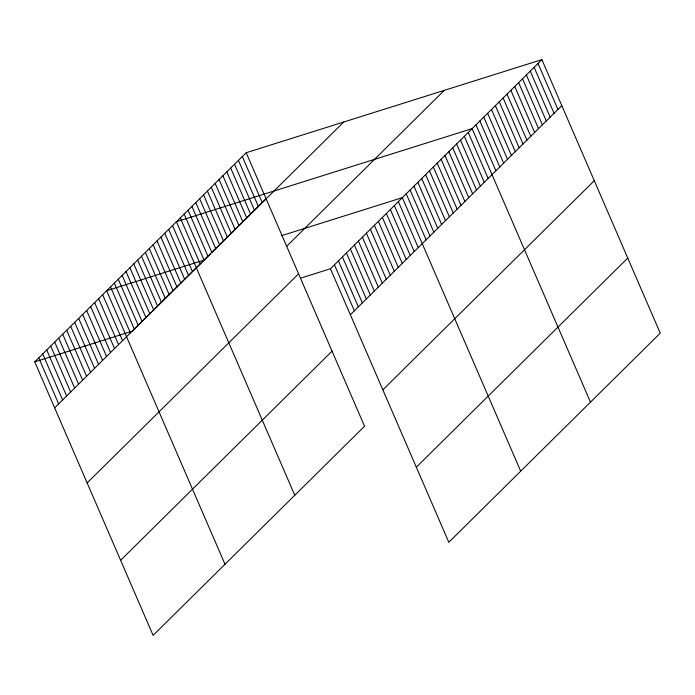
<?xml version="1.0" encoding="UTF-8"?>
<svg xmlns="http://www.w3.org/2000/svg" width="695" height="695" viewBox="0 0 695 695"><rect width="100%" height="100%" fill="white"/><g stroke="black" fill="none" stroke-linecap="round" stroke-linejoin="round"><path stroke-width="1.04" d="M246.186 152.726L364.545 426.243L153.109 635.369L34.75 361.852L246.186 152.726L541.891 59.631L660.25 333.148L448.814 542.274L330.455 268.757L541.891 59.631M54.653 407.843L266.089 198.727M135.664 327.84L132.328 331.133L34.75 361.852M136.324 327.18L139.652 323.887M140.321 323.227L143.648 319.935M144.317 319.283L147.644 315.99M148.304 315.33L150.971 312.698M152.301 311.377L179.588 284.385M180.257 283.725L183.584 280.433M184.253 279.781L191.577 272.536M192.237 271.875L195.564 268.583M196.233 267.931L199.561 264.639M200.23 263.978L203.557 260.686M207.449 256.829L204.217 260.026L106.639 290.745L224.998 564.262M208.1 256.194L210.681 253.64M211.975 252.363L215.207 249.166M215.85 248.523L238.463 226.162M239.106 225.519L246.212 218.491M246.864 217.856L253.97 210.828M254.613 210.185L261.72 203.157M262.363 202.523L343.764 122.007M286.792 246.152L444.305 90.359M87.144 482.929L298.581 273.804M350.358 314.757L561.795 105.631M120.617 560.283L332.054 351.157M382.849 389.834L594.286 180.709M416.322 467.188L627.759 258.071M281.406 235.727L402.344 197.658L520.703 471.175M301.178 277.974L330.455 268.757M538.017 63.471L557.92 109.463M534.134 67.302L554.045 113.302M530.259 71.133L550.162 117.134M526.384 74.973L546.287 120.965M522.51 78.804L542.413 124.805M518.635 82.636L538.538 128.636M514.752 86.475L534.664 132.467M510.877 90.307L530.78 136.298M507.003 94.138L526.906 140.138M503.128 97.978L523.031 143.969M499.253 101.809L519.156 147.8M495.37 105.64L515.282 151.64M491.495 109.48L511.398 155.472M487.621 113.311L507.524 159.303M483.746 117.142L503.649 163.143M479.871 120.973L499.774 166.974M475.988 124.813L495.9 170.805M590.472 402.162L472.114 128.645L176.408 221.74L294.776 495.257M468.239 132.476L488.142 178.476M464.364 136.316L484.267 182.307M460.49 140.147L480.393 186.147M456.606 143.978L476.518 189.978M452.732 147.818L472.635 193.809M448.857 151.649L468.76 197.649M444.982 155.48L464.886 201.481M441.108 159.32L461.011 205.312M437.224 163.151L457.136 209.143M433.35 166.982L453.253 212.983M429.475 170.822L449.378 216.814M425.601 174.654L445.504 220.645M421.726 178.485L441.629 224.485M417.843 182.316L437.754 228.316M413.968 186.156L433.871 232.147M410.093 189.987L429.996 235.987M406.219 193.818L426.122 239.818M398.348 201.602L418.251 247.602M394.352 205.555L414.255 251.555M390.364 209.508L410.267 255.499M386.368 213.461L406.271 259.452M382.372 217.405L402.275 263.405M378.375 221.358L398.287 267.349M374.388 225.31L394.291 271.302M370.392 229.254L390.295 275.255M366.395 233.207L386.298 279.199M362.408 237.16L382.311 283.152M358.411 241.104L378.315 287.105M354.415 245.057L374.318 291.057M350.419 249.01L370.331 295.001M346.431 252.954L366.334 298.954M342.435 256.907L362.338 302.907M338.439 260.86L358.342 306.851M334.451 264.804L354.354 310.804M242.312 156.557L262.215 202.558M238.437 160.397L258.34 206.389M234.554 164.228L254.457 210.229M230.679 168.06L250.582 214.06M226.805 171.9L246.708 217.891M222.93 175.731L242.833 221.722M219.055 179.562L238.958 225.562M215.172 183.402L235.084 229.393M211.297 187.233L231.2 233.225M207.423 191.064L227.326 237.065M203.548 194.904L223.451 240.896M199.674 198.735L219.577 244.727M195.79 202.566L215.702 248.567M191.916 206.398L211.819 252.398M188.041 210.238L207.944 256.229M184.166 214.069L204.069 260.069M180.292 217.9L200.195 263.9M172.534 225.571L192.437 271.571M168.659 229.402L188.562 275.402M164.785 233.242L184.688 279.234M160.91 237.073L180.813 283.073M157.027 240.904L176.938 286.905M153.152 244.744L173.055 290.736M149.277 248.575L169.18 294.567M145.403 252.407L165.306 298.407M141.528 256.246L161.431 302.238M137.645 260.078L157.557 306.069M133.77 263.909L153.673 309.909M129.895 267.749L149.799 313.74M126.021 271.58L145.924 317.572M122.146 275.411L142.049 321.411M118.263 279.242L138.175 325.243M114.388 283.082L134.291 329.074M110.514 286.913L130.417 332.914M102.643 294.697L122.546 340.698M98.647 298.65L118.558 344.642M94.659 302.594L114.562 348.595M90.663 306.547L110.566 352.547M86.667 310.5L106.57 356.492M82.679 314.453L102.582 360.444M78.683 318.397L98.586 364.397M74.686 322.35L94.59 368.341M70.69 326.303L90.602 372.294M66.703 330.247L86.606 376.247M62.706 334.199L82.609 380.2M58.71 338.152L78.613 384.144M54.723 342.096L74.626 388.097M50.726 346.049L70.629 392.049M46.73 350.002L66.633 395.994M42.734 353.946L62.646 399.946M38.746 357.899L58.649 403.899"/></g></svg>
